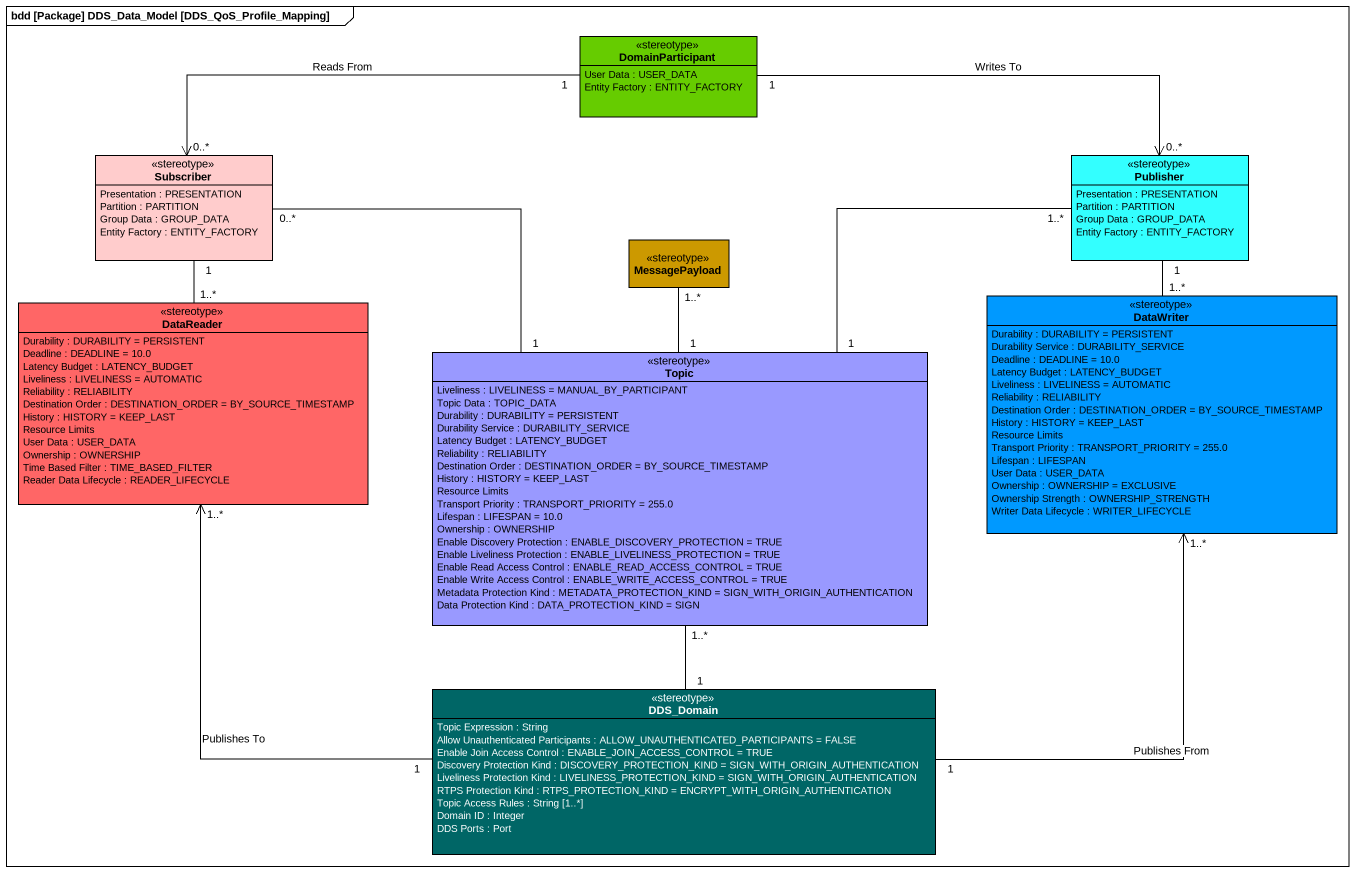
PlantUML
@startuml
mainframe bdd [Package] DDS_Data_Model [DDS_QoS_Profile_Mapping]
hide circle
hide empty members
class DomainParticipant <<stereotype>> #66CC00 {
  User Data : USER_DATA
  Entity Factory : ENTITY_FACTORY
}
class Subscriber <<stereotype>> #FFCCCC {
  Presentation : PRESENTATION
  Partition : PARTITION
  Group Data : GROUP_DATA
  Entity Factory : ENTITY_FACTORY
}
class Publisher <<stereotype>> #33FFFF {
  Presentation : PRESENTATION
  Partition : PARTITION
  Group Data : GROUP_DATA
  Entity Factory : ENTITY_FACTORY
}
class MessagePayload <<stereotype>> #CC9900
class DataReader <<stereotype>> #FF6666 {
  Durability : DURABILITY = PERSISTENT
  Deadline : DEADLINE = 10.0
  Latency Budget : LATENCY_BUDGET
  Liveliness : LIVELINESS = AUTOMATIC
  Reliability : RELIABILITY
  Destination Order : DESTINATION_ORDER = BY_SOURCE_TIMESTAMP
  History : HISTORY = KEEP_LAST
  Resource Limits
  User Data : USER_DATA
  Ownership : OWNERSHIP
  Time Based Filter : TIME_BASED_FILTER
  Reader Data Lifecycle : READER_LIFECYCLE
}
class DataWriter <<stereotype>> #0099FF {
  Durability : DURABILITY = PERSISTENT
  Durability Service : DURABILITY_SERVICE
  Deadline : DEADLINE = 10.0
  Latency Budget : LATENCY_BUDGET
  Liveliness : LIVELINESS = AUTOMATIC
  Reliability : RELIABILITY
  Destination Order : DESTINATION_ORDER = BY_SOURCE_TIMESTAMP
  History : HISTORY = KEEP_LAST
  Resource Limits
  Transport Priority : TRANSPORT_PRIORITY = 255.0
  Lifespan : LIFESPAN
  User Data : USER_DATA
  Ownership : OWNERSHIP = EXCLUSIVE
  Ownership Strength : OWNERSHIP_STRENGTH
  Writer Data Lifecycle : WRITER_LIFECYCLE
}
class Topic <<stereotype>> #9999FF {
  Liveliness : LIVELINESS = MANUAL_BY_PARTICIPANT
  Topic Data : TOPIC_DATA
  Durability : DURABILITY = PERSISTENT
  Durability Service : DURABILITY_SERVICE
  Latency Budget : LATENCY_BUDGET
  Reliability : RELIABILITY
  Destination Order : DESTINATION_ORDER = BY_SOURCE_TIMESTAMP
  History : HISTORY = KEEP_LAST
  Resource Limits
  Transport Priority : TRANSPORT_PRIORITY = 255.0
  Lifespan : LIFESPAN = 10.0
  Ownership : OWNERSHIP
  Enable Discovery Protection : ENABLE_DISCOVERY_PROTECTION = TRUE
  Enable Liveliness Protection : ENABLE_LIVELINESS_PROTECTION = TRUE
  Enable Read Access Control : ENABLE_READ_ACCESS_CONTROL = TRUE
  Enable Write Access Control : ENABLE_WRITE_ACCESS_CONTROL = TRUE
  Metadata Protection Kind : METADATA_PROTECTION_KIND = SIGN_WITH_ORIGIN_AUTHENTICATION
  Data Protection Kind : DATA_PROTECTION_KIND = SIGN
}
class DDS_Domain <<stereotype>> #006666 {
  Topic Expression : String
  Allow Unauthenticated Participants : ALLOW_UNAUTHENTICATED_PARTICIPANTS = FALSE
  Enable Join Access Control : ENABLE_JOIN_ACCESS_CONTROL = TRUE
  Discovery Protection Kind : DISCOVERY_PROTECTION_KIND = SIGN_WITH_ORIGIN_AUTHENTICATION
  Liveliness Protection Kind : LIVELINESS_PROTECTION_KIND = SIGN_WITH_ORIGIN_AUTHENTICATION
  RTPS Protection Kind : RTPS_PROTECTION_KIND = ENCRYPT_WITH_ORIGIN_AUTHENTICATION
  Topic Access Rules : String [1..*]
  Domain ID : Integer
  DDS Ports : Port
}
DomainParticipant "1" -left-> "0..*" Subscriber : Reads From
DomainParticipant "1" -right-> "0..*" Publisher : Writes To
Subscriber "1" -- "1..*" DataReader
Subscriber "0..*" -right- "1" Topic
Publisher "1" -- "1..*" DataWriter
Publisher "1..*" -left- "1" Topic
MessagePayload "1..*" -- "1" Topic
Topic "1..*" -- "1" DDS_Domain
DDS_Domain "1" -up-> "1..*" DataReader : Publishes To
DDS_Domain "1" -up-> "1..*" DataWriter : Publishes From
@enduml
